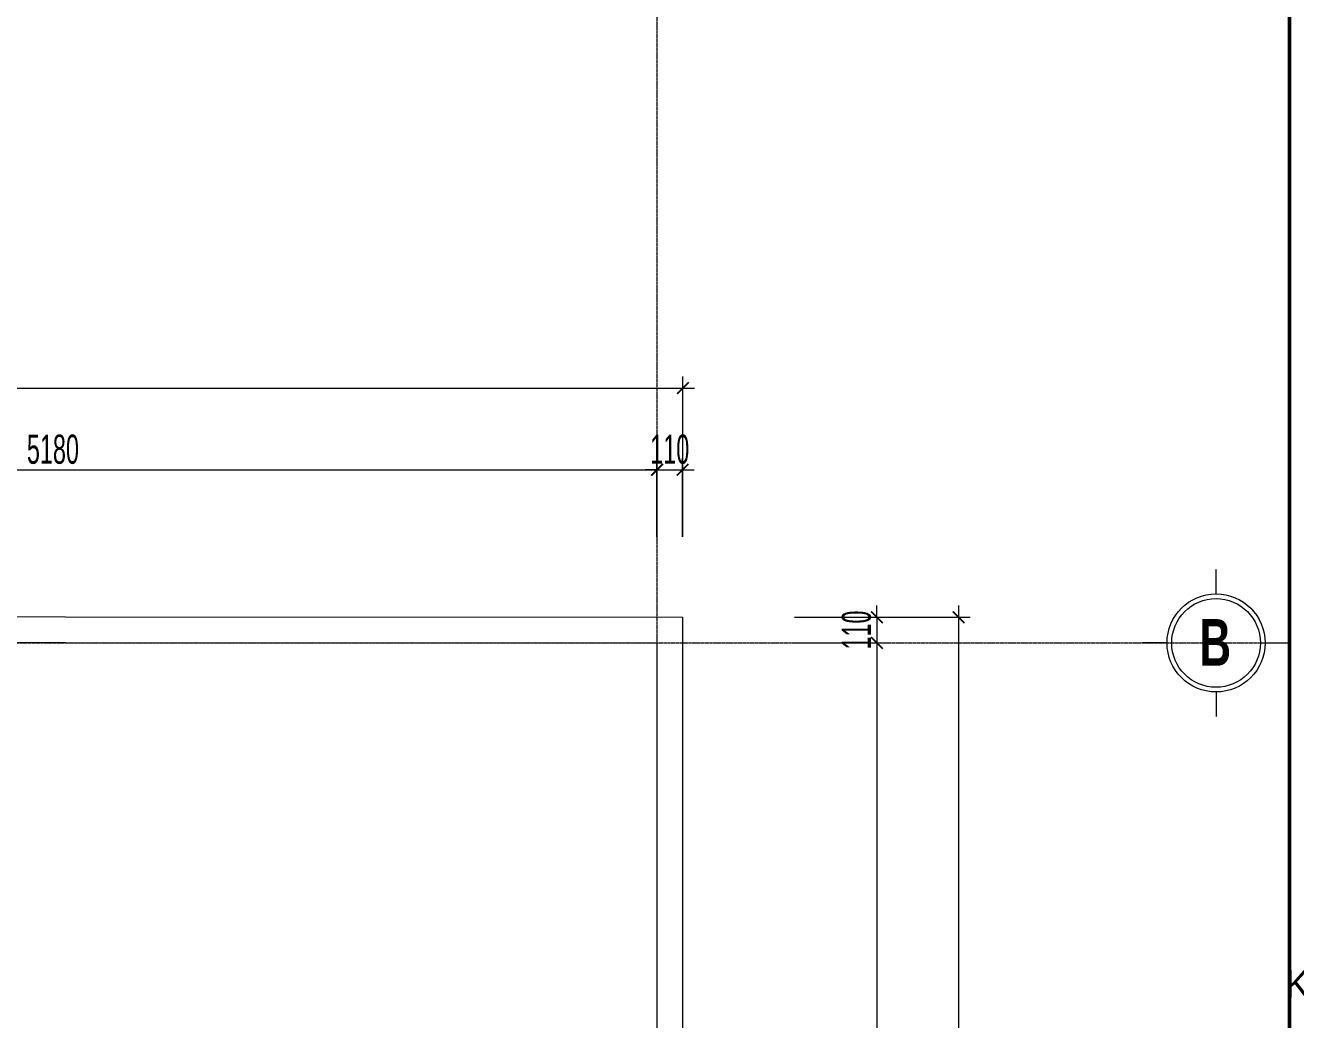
# Model space of a CAD drawing. Header units: millimetres. Extents: x 1336014 to 2939047, y -333549 to -60566.
# Drawn here: x 1459574 to 1465019, y -124013 to -119753 of the extents above; entities that cross this region are included whole.
import ezdxf
from ezdxf.enums import TextEntityAlignment as Align

# ---------------------------------------------------------------- set-up
doc = ezdxf.new("R2010")
doc.units = ezdxf.units.MM
doc.header["$MEASUREMENT"] = 0
doc.linetypes.add('CENTER2', pattern=[1.125, 0.75, -0.125, 0.125, -0.125])
for name, color, linetype, lineweight in [('02.Thay', 145, 'Continuous', 15), ('05.Text', 253, 'Continuous', 18), ('08.Dim', 156, 'Continuous', 15), ('10.truc', 250, 'CENTER2', 20), ('11.Khung bo', 32, 'Continuous', 50)]:
    doc.layers.add(name, color=color, linetype=linetype, lineweight=lineweight)
doc.styles.add('AVANTHB', font='')
doc.styles.add('TT5_Text Dim', font='hoatbif.shx', dxfattribs={"width": 0.6})
doc.styles.add('VnAvantH', font='')
doc.styles.get('AVANTHB').set_extended_font_data('.VnAvantH', bold=True)
doc.styles.get('VnAvantH').set_extended_font_data('.VnAvantH')
doc.dimstyles.new('TT5_Dim 1-50', dxfattribs={"dimscale": 50, "dimtxt": 2.5, "dimasz": 1, "dimexe": 1, "dimexo": 0.5, "dimgap": 0.5, "dimtad": 1, "dimdec": 0, "dimzin": 0, "dimdsep": 46, "dimtxsty": 'TT5_Text Dim', "dimblk": 'ARCHTICK', "dimcen": 0, "dimdle": 1, "dimclrd": 256, "dimclre": 256, "dimclrt": 1, "dimadec": 0, "dimazin": 0, "dimtfac": 0.015, "dimtdec": 0, "dimtix": 1, "dimtmove": 2, "dimatfit": 3, "dimldrblk": 'DOT', "dimfxl": 1, "dimtolj": 1, "dimtzin": 0, "dimlwd": -1, "dimlwe": -1, "dimarcsym": 1})

# ---------------------------------------------------------------- blocks, each defined once
blk = doc.blocks.new('100')
at = {"layer": '11.Khung bo', "const_width": 26.7}
blk.add_lwpolyline([(1860913, -945239.8), (1860913, -916940.1), (1896062.6, -916940.1), (1896062.6, -945239.8)], close=True, dxfattribs=at)
blk.add_lwpolyline([(1860913, -945239.8), (1860913, -916940.1), (1896062.6, -916940.1), (1896062.6, -945239.8)], close=True, dxfattribs=at)
blk.add_lwpolyline([(1860913, -945239.8), (1860913, -916940.1), (1896062.6, -916940.1), (1896062.6, -945239.8)], close=True, dxfattribs=at)
at = {"layer": '05.Text', "style": 'VnAvantH'}
blk.add_text('KTS.lª thÕ trinh', height=197.998, dxfattribs=at).set_placement((1898428.2, -936733.2), align=Align.RIGHT)
blk = doc.blocks.new('_ARCHTICK')
at = {"const_width": 0.15}
blk.add_lwpolyline([(-0.5, -0.5), (0.5, 0.5)], dxfattribs=at)
blk = doc.blocks.new('*D472')
at = {"layer": '08.Dim', "transparency": 16777216}
for p, q in [((1463224.2, -122289), (1463224.2, -122239)), ((1462870.1, -122289), (1463274.2, -122289)), ((1463224.2, -122289), (1463224.2, -122399)), ((1462870.1, -122399), (1463274.2, -122399)), ((1463224.2, -122399), (1463224.2, -122449))]:
    blk.add_line(p, q, dxfattribs=at)
at = {"layer": 'Defpoints', "color": 0, "transparency": 16777216}
for p in [(1462845.1, -122289), (1462845.1, -122399), (1463224.2, -122399)]:
    blk.add_point(p, dxfattribs=at)
at = {"layer": '08.Dim', "transparency": 16777216, "xscale": 50, "yscale": 50, "zscale": 50}
for p, rotation in [((1463224.2, -122289), 270), ((1463224.2, -122399), 90)]:
    blk.add_blockref('_ARCHTICK', p, dxfattribs=dict(at, rotation=rotation))
at = {"layer": '08.Dim', "color": 1, "transparency": 16777216, "insert": (1463136.7, -122344), "char_height": 125, "attachment_point": 5, "rotation": 90, "style": 'TT5_Text Dim'}
blk.add_mtext('\\A1;110', dxfattribs=at)
blk = doc.blocks.new('_DOT')
blk.add_line((-0.5, 0), (-1, 0))
at = {"const_width": 0.5}
blk.add_lwpolyline([(-0.25, 0, 1), (0.25, 0, 1)], format="xyb", close=True, dxfattribs=at)
blk = doc.blocks.new('*D473')
at = {"layer": '08.Dim', "transparency": 16777216}
for p, q in [((1463224.2, -122349), (1463224.2, -126229)), ((1462870.1, -122399), (1463274.2, -122399)), ((1462870.1, -126179), (1463274.2, -126179))]:
    blk.add_line(p, q, dxfattribs=at)
at = {"layer": 'Defpoints', "color": 0, "transparency": 16777216}
for p in [(1462845.1, -122399), (1462845.1, -126179), (1463224.2, -126179)]:
    blk.add_point(p, dxfattribs=at)
at = {"layer": '08.Dim', "transparency": 16777216, "xscale": 50, "yscale": 50, "zscale": 50}
for p, rotation in [((1463224.2, -122399), 90), ((1463224.2, -126179), 270)]:
    blk.add_blockref('_ARCHTICK', p, dxfattribs=dict(at, rotation=rotation))
at = {"layer": '08.Dim', "color": 1, "transparency": 16777216, "insert": (1463136.7, -124289), "char_height": 125, "attachment_point": 5, "rotation": 90, "style": 'TT5_Text Dim'}
blk.add_mtext('\\A1;3780', dxfattribs=at)
blk = doc.blocks.new('*D475')
at = {"layer": '08.Dim', "transparency": 16777216}
for p, q in [((1463574.2, -122239), (1463574.2, -126339)), ((1462870.1, -122289), (1463624.2, -122289)), ((1462870.1, -126289), (1463624.2, -126289))]:
    blk.add_line(p, q, dxfattribs=at)
at = {"layer": 'Defpoints', "color": 0, "transparency": 16777216}
for p in [(1462845.1, -122289), (1462845.1, -126289), (1463574.2, -126289)]:
    blk.add_point(p, dxfattribs=at)
at = {"layer": '08.Dim', "transparency": 16777216, "xscale": 50, "yscale": 50, "zscale": 50}
for p, rotation in [((1463574.2, -122289), 90), ((1463574.2, -126289), 270)]:
    blk.add_blockref('_ARCHTICK', p, dxfattribs=dict(at, rotation=rotation))
at = {"layer": '08.Dim', "color": 1, "transparency": 16777216, "insert": (1463486.7, -124289), "char_height": 125, "attachment_point": 5, "rotation": 90, "style": 'TT5_Text Dim'}
blk.add_mtext('\\A1;4000', dxfattribs=at)
blk = doc.blocks.new('DANHTRUC')
for p, q in [((980383, -947347), (980383, -947137)), ((979963, -947767), (979753, -947767)), ((980803, -947767), (981013, -947767)), ((980383, -948187), (980383, -948397))]:
    blk.add_line(p, q)
for radius in [420, 380]:
    blk.add_circle((980383, -947767), radius)
blk = doc.blocks.new('*D478')
at = {"layer": '08.Dim', "transparency": 16777216}
for p, q in [((1457102.1, -121944.8), (1457102.1, -121607.3)), ((1462282.1, -121944.8), (1462282.1, -121607.3)), ((1457052.1, -121657.3), (1462332.1, -121657.3))]:
    blk.add_line(p, q, dxfattribs=at)
at = {"layer": 'Defpoints', "color": 0, "transparency": 16777216}
for p in [(1462282.1, -121657.3), (1457102.1, -121969.8), (1462282.1, -121969.8)]:
    blk.add_point(p, dxfattribs=at)
at = {"layer": '08.Dim', "transparency": 16777216, "xscale": 50, "yscale": 50, "zscale": 50, "rotation": 180}
blk.add_blockref('_ARCHTICK', (1457102.1, -121657.3), dxfattribs=at)
at = {"layer": '08.Dim', "transparency": 16777216, "xscale": 50, "yscale": 50, "zscale": 50}
blk.add_blockref('_ARCHTICK', (1462282.1, -121657.3), dxfattribs=at)
at = {"layer": '08.Dim', "color": 1, "transparency": 16777216, "insert": (1459692.1, -121569.8), "char_height": 125, "attachment_point": 5, "style": 'TT5_Text Dim'}
blk.add_mtext('\\A1;5180', dxfattribs=at)
blk = doc.blocks.new('*D480')
at = {"layer": '08.Dim', "transparency": 16777216}
for p, q in [((1462281.1, -121944.8), (1462281.1, -121607.3)), ((1462391.1, -121944.8), (1462391.1, -121607.3)), ((1462281.1, -121657.3), (1462231.1, -121657.3)), ((1462281.1, -121657.3), (1462391.1, -121657.3)), ((1462391.1, -121657.3), (1462441.1, -121657.3))]:
    blk.add_line(p, q, dxfattribs=at)
at = {"layer": 'Defpoints', "color": 0, "transparency": 16777216}
for p in [(1462391.1, -121657.3), (1462281.1, -121969.8), (1462391.1, -121969.8)]:
    blk.add_point(p, dxfattribs=at)
at = {"layer": '08.Dim', "transparency": 16777216, "xscale": 50, "yscale": 50, "zscale": 50}
blk.add_blockref('_ARCHTICK', (1462281.1, -121657.3), dxfattribs=at)
at = {"layer": '08.Dim', "transparency": 16777216, "xscale": 50, "yscale": 50, "zscale": 50, "rotation": 180}
blk.add_blockref('_ARCHTICK', (1462391.1, -121657.3), dxfattribs=at)
at = {"layer": '08.Dim', "color": 1, "transparency": 16777216, "insert": (1462336.1, -121569.8), "char_height": 125, "attachment_point": 5, "style": 'TT5_Text Dim'}
blk.add_mtext('\\A1;110', dxfattribs=at)
blk = doc.blocks.new('*D481')
at = {"layer": '08.Dim', "transparency": 16777216}
for p, q in [((1447392.1, -121944.8), (1447392.1, -121257.3)), ((1462392.1, -121944.8), (1462392.1, -121257.3)), ((1447342.1, -121307.3), (1462442.1, -121307.3))]:
    blk.add_line(p, q, dxfattribs=at)
at = {"layer": 'Defpoints', "color": 0, "transparency": 16777216}
for p in [(1462392.1, -121307.3), (1447392.1, -121969.8), (1462392.1, -121969.8)]:
    blk.add_point(p, dxfattribs=at)
at = {"layer": '08.Dim', "transparency": 16777216, "xscale": 50, "yscale": 50, "zscale": 50, "rotation": 180}
blk.add_blockref('_ARCHTICK', (1447392.1, -121307.3), dxfattribs=at)
at = {"layer": '08.Dim', "transparency": 16777216, "xscale": 50, "yscale": 50, "zscale": 50}
blk.add_blockref('_ARCHTICK', (1462392.1, -121307.3), dxfattribs=at)
at = {"layer": '08.Dim', "color": 1, "transparency": 16777216, "insert": (1455592.1, -121219.8), "char_height": 125, "attachment_point": 5, "style": 'TT5_Text Dim'}
blk.add_mtext('\\A1;15000', dxfattribs=at)

msp = doc.modelspace()

# ---------------------------------------------------------------- linework, layer by layer
at = {"layer": '02.Thay'}
for points in [[(1457100.1, -122286.2), (1462391.1, -122289), (1462391.1, -126289), (1457210.1, -126289)], [(1457210.1, -122396.3), (1462281.1, -122398.9), (1462281.1, -126179), (1457210.1, -126179)]]:
    msp.add_lwpolyline(points, dxfattribs=at)
at = {"layer": '10.truc'}
for p, q in [((1462281.1, -112043.2), (1462281.1, -129023)), ((1444203.1, -122399), (1464992.9, -122399))]:
    msp.add_line(p, q, dxfattribs=at)

# ---------------------------------------------------------------- block references
at = {"layer": '05.Text'}
for name, p, xscale, yscale, zscale in [('100', (327355.3, 438120.9), 0.6, 0.6, 0.6), ('DANHTRUC', (974486.2, 351484.3), 0.5, 0.5, 0.5)]:
    msp.add_blockref(name, p, dxfattribs=dict(at, xscale=xscale, yscale=yscale, zscale=zscale))

# ---------------------------------------------------------------- texts
at = {"layer": '05.Text', "style": 'AVANTHB', "width": 0.7}
msp.add_text('B', height=200, dxfattribs=at).set_placement((1464607.1, -122496.7))

# ---------------------------------------------------------------- dimensions: what is measured, and where the dimension line sits
at = {"layer": '08.Dim'}
dim = msp.add_linear_dim(base=(1462392.1, -121307.3), p1=(1447392.1, -121969.8), p2=(1462392.1, -121969.8), dimstyle='TT5_Dim 1-50', dxfattribs=at)
dim.commit()
dim.dimension.update_dxf_attribs({"geometry": '*D481', "text_midpoint": (1455592.1, -121219.8), "dimtype": 160})
for base, p1, p2, picture, middle in [((1462282.1, -121657.3), (1457102.1, -121969.8), (1462282.1, -121969.8), '*D478', (1459692.1, -121569.8)), ((1462391.1, -121657.3), (1462281.1, -121969.8), (1462391.1, -121969.8), '*D480', (1462336.1, -121569.8))]:
    dim = msp.add_linear_dim(base=base, p1=p1, p2=p2, dimstyle='TT5_Dim 1-50', dxfattribs=at)
    dim.commit()
    dim.dimension.update_dxf_attribs({"geometry": picture, "text_midpoint": middle})
for base, p1, p2, picture, middle in [((1463224.2, -122399), (1462845.1, -122289), (1462845.1, -122399), '*D472', (1463136.7, -122344)), ((1463574.2, -126289), (1462845.1, -122289), (1462845.1, -126289), '*D475', (1463486.7, -124289)), ((1463224.2, -126179), (1462845.1, -122399), (1462845.1, -126179), '*D473', (1463136.7, -124289))]:
    dim = msp.add_linear_dim(base=base, p1=p1, p2=p2, angle=90, dimstyle='TT5_Dim 1-50', dxfattribs=at)
    dim.commit()
    dim.dimension.update_dxf_attribs({"geometry": picture, "text_midpoint": middle})

doc.saveas('drawing.dxf')
